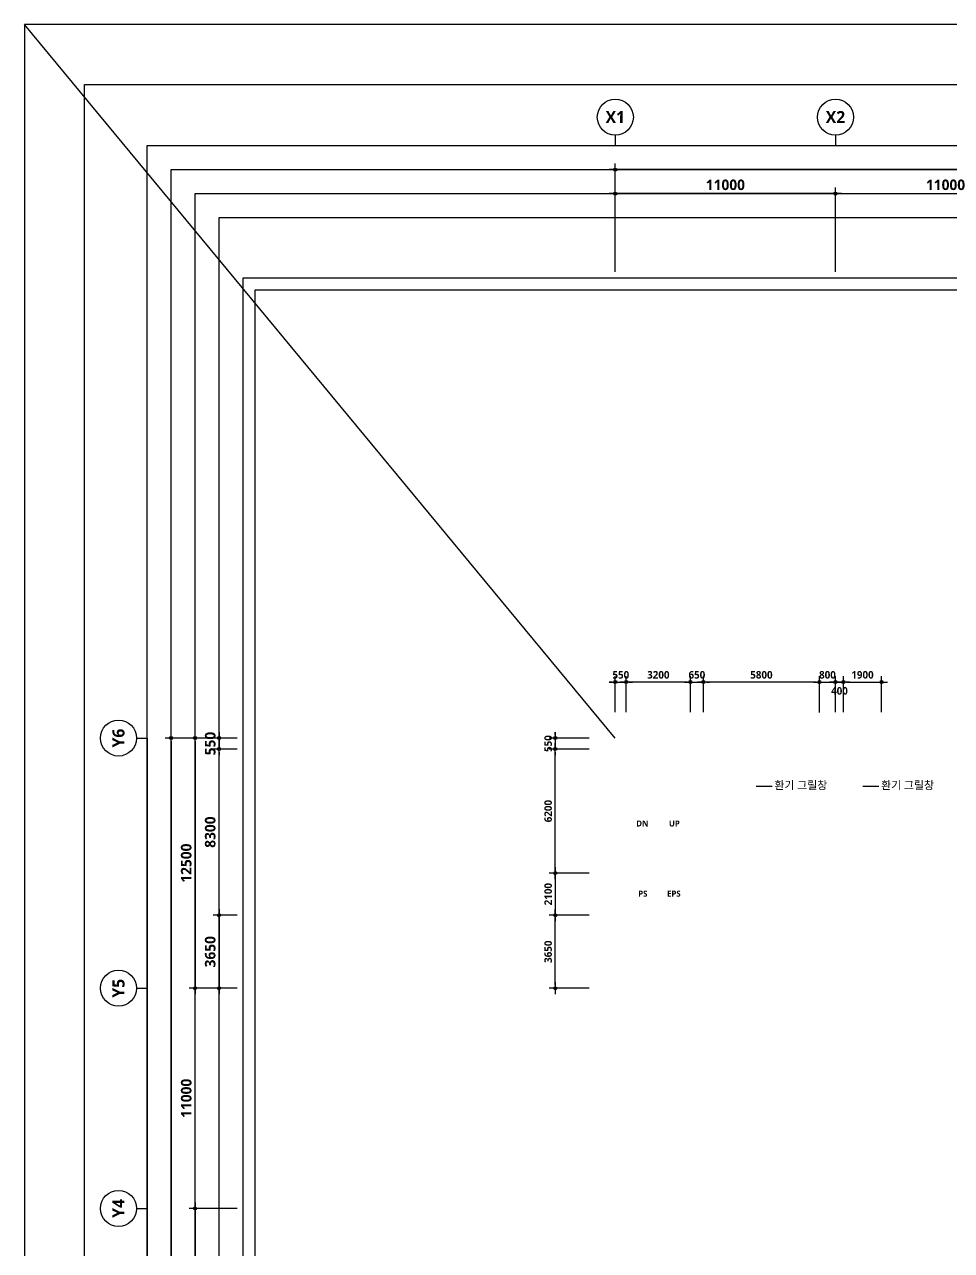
# Model space of a CAD drawing. Header units: millimetres. Extents: x -63924 to 190228206, y 0 to 456875599.
# Drawn here: x 0 to 46317, y 820748 to 882000 of the extents above; entities that cross this region are included whole.
import ezdxf
from ezdxf.enums import TextEntityAlignment as Align

# ---------------------------------------------------------------- set-up
doc = ezdxf.new("R2010")
doc.units = ezdxf.units.MM
doc.header["$LTSCALE"] = 150
doc.header["$MEASUREMENT"] = 0
doc.header["$PDSIZE"] = -10
doc.layers.get('0').update_dxf_attribs({"linetype": 'CONTINUOUS'})
doc.layers.get('Defpoints').update_dxf_attribs({"color": 153, "linetype": 'CONTINUOUS'})
for name, color, linetype in [('A-ANNO-DIM', 4, 'CONTINUOUS'), ('A-ANNO-LEAD', 4, 'CONTINUOUS'), ('A-ANNO-TEXT1', 7, 'CONTINUOUS'), ('A-ST-AXIS-BUB', 7, 'CONTINUOUS'), ('A-ST-AXIS-DIM', 7, 'CONTINUOUS')]:
    doc.layers.add(name, color=color, linetype=linetype)
for name, color, linetype, plot in [('Defpoint', 161, 'CONTINUOUS', False), ('G(그리드1)', 185, 'CONTINUOUS', False), ('G(그리드2)', 235, 'CONTINUOUS', False)]:
    doc.layers.add(name, color=color, linetype=linetype, plot=plot)
doc.styles.add('2020음성 1차', font='')
doc.styles.add('SH_대대리576', font='')
doc.styles.add('SH_진천_나눔', font='')
doc.styles.get('2020음성 1차').set_extended_font_data('NanumGothic', bold=True)
doc.styles.get('SH_대대리576').set_extended_font_data('NanumGothic', bold=True)
doc.styles.get('SH_진천_나눔').set_extended_font_data('NanumGothic', bold=True)
doc.dimstyles.new('SHP 300', dxfattribs={"dimscale": 150, "dimtxt": 3.5, "dimasz": 1, "dimexe": 2, "dimexo": 2, "dimgap": 1, "dimtad": 1, "dimdec": 0, "dimzin": 0, "dimdsep": 46, "dimtxsty": 'SH_대대리576', "dimblk": 'DIMDOT', "dimcen": 0.09, "dimclrt": 3, "dimadec": 0, "dimazin": 1, "dimtfac": 1, "dimtdec": 0, "dimtix": 1, "dimtmove": 2, "dimatfit": 0, "dimldrblk": 'DIMDOT', "dimfxl": 1, "dimtolj": 1, "dimtzin": 0, "dimarcsym": 0})
doc.dimstyles.new('SHP300내부', dxfattribs={"dimscale": 150, "dimtxt": 2.5, "dimasz": 1, "dimexe": 2, "dimexo": 2, "dimgap": 1, "dimtad": 1, "dimdec": 0, "dimzin": 0, "dimdsep": 46, "dimtxsty": 'SH_대대리576', "dimblk": 'DIMDOT', "dimcen": 0.09, "dimclrd": 256, "dimclre": 256, "dimclrt": 3, "dimadec": 0, "dimazin": 1, "dimtfac": 1, "dimtdec": 0, "dimtix": 1, "dimtmove": 2, "dimatfit": 0, "dimldrblk": 'DIMDOT', "dimfxl": 1, "dimtolj": 1, "dimtzin": 0, "dimlwd": -1, "dimlwe": -1, "dimarcsym": 0})

# ---------------------------------------------------------------- blocks, each defined once
blk = doc.blocks.new('A-ST-AXIS-BUB-1')
at = {"layer": 'A-ST-AXIS-BUB'}
blk.add_line((0, 350), (0, 0), dxfattribs=at)
blk.add_circle((0, 950), 600, dxfattribs=at)
blk = doc.blocks.new('DIMDOT')
at = {"color": 0}
blk.add_line((-2, 0), (2, 0), dxfattribs=at)
for radius in [0.5, 0.25]:
    blk.add_circle((0, 0), radius, dxfattribs=at)
blk = doc.blocks.new('*D243')
at = {"layer": 'A-ST-AXIS-DIM', "color": 0, "lineweight": -2, "transparency": 16777216}
for p, q in [((29520, 869650), (29520, 873850)), ((40370, 873550), (29670, 873550)), ((40520, 869650), (40520, 873850))]:
    blk.add_line(p, q, dxfattribs=at)
at = {"layer": 'Defpoints', "color": 0, "transparency": 16777216}
for p in [(29520, 873550), (29520, 869350), (40520, 869350)]:
    blk.add_point(p, dxfattribs=at)
at = {"layer": 'A-ST-AXIS-DIM', "color": 0, "linetype": 'ByBlock', "lineweight": -2, "transparency": 16777216, "xscale": 150, "yscale": 150, "zscale": 150, "rotation": 180}
blk.add_blockref('DIMDOT', (29520, 873550), dxfattribs=at)
at = {"layer": 'A-ST-AXIS-DIM', "color": 0, "linetype": 'ByBlock', "lineweight": -2, "transparency": 16777216, "xscale": 150, "yscale": 150, "zscale": 150}
blk.add_blockref('DIMDOT', (40520, 873550), dxfattribs=at)
at = {"layer": 'A-ST-AXIS-DIM', "color": 3, "transparency": 16777216, "insert": (35020, 873988), "char_height": 525, "attachment_point": 5, "style": 'SH_대대리576'}
blk.add_mtext('\\A1;11000', dxfattribs=at)
blk = doc.blocks.new('*D244')
at = {"layer": 'A-ST-AXIS-DIM', "color": 0, "lineweight": -2, "transparency": 16777216}
for p, q in [((40520, 869650), (40520, 873850)), ((40670, 873550), (51370, 873550)), ((51520, 869650), (51520, 873850))]:
    blk.add_line(p, q, dxfattribs=at)
at = {"layer": 'Defpoints', "color": 0, "transparency": 16777216}
for p in [(51520, 873550), (40520, 869350), (51520, 869350)]:
    blk.add_point(p, dxfattribs=at)
at = {"layer": 'A-ST-AXIS-DIM', "color": 0, "linetype": 'ByBlock', "lineweight": -2, "transparency": 16777216, "xscale": 150, "yscale": 150, "zscale": 150, "rotation": 180}
blk.add_blockref('DIMDOT', (40520, 873550), dxfattribs=at)
at = {"layer": 'A-ST-AXIS-DIM', "color": 0, "linetype": 'ByBlock', "lineweight": -2, "transparency": 16777216, "xscale": 150, "yscale": 150, "zscale": 150}
blk.add_blockref('DIMDOT', (51520, 873550), dxfattribs=at)
at = {"layer": 'A-ST-AXIS-DIM', "color": 3, "transparency": 16777216, "insert": (46020, 873988), "char_height": 525, "attachment_point": 5, "style": 'SH_대대리576'}
blk.add_mtext('\\A1;11000', dxfattribs=at)
blk = doc.blocks.new('*D1510')
at = {"layer": 'A-ST-AXIS-DIM', "color": 0, "lineweight": -2, "transparency": 16777216}
for p, q in [((10620, 822850), (8220, 822850)), ((8520, 822700), (8520, 812000)), ((10620, 811850), (8220, 811850))]:
    blk.add_line(p, q, dxfattribs=at)
at = {"layer": 'Defpoints', "color": 0, "transparency": 16777216}
for p in [(10920, 822850), (8520, 811850), (10920, 811850)]:
    blk.add_point(p, dxfattribs=at)
at = {"layer": 'A-ST-AXIS-DIM', "color": 0, "linetype": 'ByBlock', "lineweight": -2, "transparency": 16777216, "xscale": 150, "yscale": 150, "zscale": 150}
for p, rotation in [((8520, 822850), 90), ((8520, 811850), 270)]:
    blk.add_blockref('DIMDOT', p, dxfattribs=dict(at, rotation=rotation))
at = {"layer": 'A-ST-AXIS-DIM', "color": 3, "transparency": 16777216, "insert": (8082, 817350), "char_height": 525, "attachment_point": 5, "rotation": 90, "style": 'SH_대대리576'}
blk.add_mtext('\\A1;11000', dxfattribs=at)
blk = doc.blocks.new('*D1511')
at = {"layer": 'A-ST-AXIS-DIM', "color": 0, "lineweight": -2, "transparency": 16777216}
for p, q in [((10620, 833850), (8220, 833850)), ((8520, 823000), (8520, 833700)), ((10620, 822850), (8220, 822850))]:
    blk.add_line(p, q, dxfattribs=at)
at = {"layer": 'Defpoints', "color": 0, "transparency": 16777216}
for p in [(8520, 833850), (10920, 833850), (10920, 822850)]:
    blk.add_point(p, dxfattribs=at)
at = {"layer": 'A-ST-AXIS-DIM', "color": 0, "linetype": 'ByBlock', "lineweight": -2, "transparency": 16777216, "xscale": 150, "yscale": 150, "zscale": 150}
for p, rotation in [((8520, 833850), 90), ((8520, 822850), 270)]:
    blk.add_blockref('DIMDOT', p, dxfattribs=dict(at, rotation=rotation))
at = {"layer": 'A-ST-AXIS-DIM', "color": 3, "transparency": 16777216, "insert": (8082, 828350), "char_height": 525, "attachment_point": 5, "rotation": 90, "style": 'SH_대대리576'}
blk.add_mtext('\\A1;11000', dxfattribs=at)
blk = doc.blocks.new('*D1512')
at = {"layer": 'A-ST-AXIS-DIM', "color": 0, "lineweight": -2, "transparency": 16777216}
for p, q in [((10620, 846350), (8220, 846350)), ((8520, 846200), (8520, 834000)), ((10620, 833850), (8220, 833850))]:
    blk.add_line(p, q, dxfattribs=at)
at = {"layer": 'Defpoints', "color": 0, "transparency": 16777216}
for p in [(10920, 846350), (8520, 833850), (10920, 833850)]:
    blk.add_point(p, dxfattribs=at)
at = {"layer": 'A-ST-AXIS-DIM', "color": 0, "linetype": 'ByBlock', "lineweight": -2, "transparency": 16777216, "xscale": 150, "yscale": 150, "zscale": 150}
for p, rotation in [((8520, 846350), 90), ((8520, 833850), 270)]:
    blk.add_blockref('DIMDOT', p, dxfattribs=dict(at, rotation=rotation))
at = {"layer": 'A-ST-AXIS-DIM', "color": 3, "transparency": 16777216, "insert": (8081, 840100), "char_height": 525, "attachment_point": 5, "rotation": 90, "style": 'SH_대대리576'}
blk.add_mtext('\\A1;12500', dxfattribs=at)
blk = doc.blocks.new('*D1513')
at = {"layer": 'A-ST-AXIS-DIM', "color": 0, "lineweight": -2, "transparency": 16777216}
for p, q in [((10620, 846350), (7020, 846350)), ((7320, 846200), (7320, 789500)), ((10620, 789350), (7020, 789350))]:
    blk.add_line(p, q, dxfattribs=at)
at = {"layer": 'Defpoints', "color": 0, "transparency": 16777216}
for p in [(10920, 846350), (7320, 789350), (10920, 789350)]:
    blk.add_point(p, dxfattribs=at)
at = {"layer": 'A-ST-AXIS-DIM', "color": 0, "linetype": 'ByBlock', "lineweight": -2, "transparency": 16777216, "xscale": 150, "yscale": 150, "zscale": 150}
for p, rotation in [((7320, 846350), 90), ((7320, 789350), 270)]:
    blk.add_blockref('DIMDOT', p, dxfattribs=dict(at, rotation=rotation))
at = {"layer": 'A-ST-AXIS-DIM', "color": 3, "transparency": 16777216, "insert": (6881, 817850), "char_height": 525, "attachment_point": 5, "rotation": 90, "style": 'SH_대대리576'}
blk.add_mtext('\\A1;57000', dxfattribs=at)
blk = doc.blocks.new('*D1517')
at = {"layer": 'A-ST-AXIS-DIM', "color": 0, "lineweight": -2, "transparency": 16777216}
for p, q in [((10620, 845800), (9420, 845800)), ((9720, 837650), (9720, 845650)), ((10620, 837500), (9420, 837500))]:
    blk.add_line(p, q, dxfattribs=at)
at = {"layer": 'Defpoints', "color": 0, "transparency": 16777216}
for p in [(9720, 845800), (10920, 845800), (10920, 837500)]:
    blk.add_point(p, dxfattribs=at)
at = {"layer": 'A-ST-AXIS-DIM', "color": 0, "linetype": 'ByBlock', "lineweight": -2, "transparency": 16777216, "xscale": 150, "yscale": 150, "zscale": 150}
for p, rotation in [((9720, 845800), 90), ((9720, 837500), 270)]:
    blk.add_blockref('DIMDOT', p, dxfattribs=dict(at, rotation=rotation))
at = {"layer": 'A-ST-AXIS-DIM', "color": 3, "transparency": 16777216, "insert": (9280, 841650), "char_height": 525, "attachment_point": 5, "rotation": 90, "style": 'SH_대대리576'}
blk.add_mtext('\\A1;8300', dxfattribs=at)
blk = doc.blocks.new('*D1518')
at = {"layer": 'A-ST-AXIS-DIM', "color": 0, "lineweight": -2, "transparency": 16777216}
for p, q in [((9720, 846500), (9720, 846650)), ((10620, 846350), (9420, 846350)), ((9720, 846350), (9720, 845800)), ((10620, 845800), (9420, 845800)), ((9720, 845650), (9720, 845500))]:
    blk.add_line(p, q, dxfattribs=at)
at = {"layer": 'Defpoints', "color": 0, "transparency": 16777216}
for p in [(10920, 846350), (9720, 845800), (10920, 845800)]:
    blk.add_point(p, dxfattribs=at)
at = {"layer": 'A-ST-AXIS-DIM', "color": 0, "linetype": 'ByBlock', "lineweight": -2, "transparency": 16777216, "xscale": 150, "yscale": 150, "zscale": 150}
for p, rotation in [((9720, 846350), 270), ((9720, 845800), 90)]:
    blk.add_blockref('DIMDOT', p, dxfattribs=dict(at, rotation=rotation))
at = {"layer": 'A-ST-AXIS-DIM', "color": 3, "transparency": 16777216, "insert": (9281, 846075), "char_height": 525, "attachment_point": 5, "rotation": 90, "style": 'SH_대대리576'}
blk.add_mtext('\\A1;550', dxfattribs=at)
blk = doc.blocks.new('*D1519')
at = {"layer": 'A-ST-AXIS-DIM', "color": 0, "lineweight": -2, "transparency": 16777216}
for p, q in [((10620, 837500), (9420, 837500)), ((9720, 837350), (9720, 834000)), ((10620, 833850), (9420, 833850))]:
    blk.add_line(p, q, dxfattribs=at)
at = {"layer": 'Defpoints', "color": 0, "transparency": 16777216}
for p in [(10920, 837500), (9720, 833850), (10920, 833850)]:
    blk.add_point(p, dxfattribs=at)
at = {"layer": 'A-ST-AXIS-DIM', "color": 0, "linetype": 'ByBlock', "lineweight": -2, "transparency": 16777216, "xscale": 150, "yscale": 150, "zscale": 150}
for p, rotation in [((9720, 837500), 90), ((9720, 833850), 270)]:
    blk.add_blockref('DIMDOT', p, dxfattribs=dict(at, rotation=rotation))
at = {"layer": 'A-ST-AXIS-DIM', "color": 3, "transparency": 16777216, "insert": (9280, 835675), "char_height": 525, "attachment_point": 5, "rotation": 90, "style": 'SH_대대리576'}
blk.add_mtext('\\A1;3650', dxfattribs=at)
blk = doc.blocks.new('*D1589')
at = {"layer": 'A-ANNO-DIM', "transparency": 16777216}
for p, q in [((28220, 845800), (26220, 845800)), ((26520, 839750), (26520, 845650)), ((28220, 839600), (26220, 839600))]:
    blk.add_line(p, q, dxfattribs=at)
at = {"layer": 'Defpoints', "color": 0, "transparency": 16777216}
for p in [(26520, 845800), (28520, 845800), (28520, 839600)]:
    blk.add_point(p, dxfattribs=at)
at = {"layer": 'A-ANNO-DIM', "linetype": 'ByBlock', "transparency": 16777216, "xscale": 150, "yscale": 150, "zscale": 150}
for p, rotation in [((26520, 845800), 89.99999999999997), ((26520, 839600), 269.9999999999999)]:
    blk.add_blockref('DIMDOT', p, dxfattribs=dict(at, rotation=rotation))
at = {"layer": 'A-ANNO-DIM', "color": 3, "transparency": 16777216, "insert": (26163, 842700), "char_height": 375, "attachment_point": 5, "rotation": 90, "style": 'SH_대대리576'}
blk.add_mtext('\\A1;6200', dxfattribs=at)
blk = doc.blocks.new('*D1590')
at = {"layer": 'A-ANNO-DIM', "transparency": 16777216}
for p, q in [((26520, 846500), (26520, 846650)), ((28220, 846350), (26220, 846350)), ((26520, 846350), (26520, 845800)), ((28220, 845800), (26220, 845800)), ((26520, 845650), (26520, 845500))]:
    blk.add_line(p, q, dxfattribs=at)
at = {"layer": 'Defpoints', "color": 0, "transparency": 16777216}
for p in [(28520, 846350), (26520, 845800), (28520, 845800)]:
    blk.add_point(p, dxfattribs=at)
at = {"layer": 'A-ANNO-DIM', "linetype": 'ByBlock', "transparency": 16777216, "xscale": 150, "yscale": 150, "zscale": 150}
for p, rotation in [((26520, 846350), 270), ((26520, 845800), 90)]:
    blk.add_blockref('DIMDOT', p, dxfattribs=dict(at, rotation=rotation))
at = {"layer": 'A-ANNO-DIM', "color": 3, "transparency": 16777216, "insert": (26164, 846075), "char_height": 375, "attachment_point": 5, "rotation": 90, "style": 'SH_대대리576'}
blk.add_mtext('\\A1;550', dxfattribs=at)
blk = doc.blocks.new('*D1591')
at = {"layer": 'A-ANNO-DIM', "transparency": 16777216}
for p, q in [((28220, 839600), (26220, 839600)), ((26520, 839450), (26520, 837650)), ((28220, 837500), (26220, 837500))]:
    blk.add_line(p, q, dxfattribs=at)
at = {"layer": 'Defpoints', "color": 0, "transparency": 16777216}
for p in [(28520, 839600), (26520, 837500), (28520, 837500)]:
    blk.add_point(p, dxfattribs=at)
at = {"layer": 'A-ANNO-DIM', "linetype": 'ByBlock', "transparency": 16777216, "xscale": 150, "yscale": 150, "zscale": 150}
for p, rotation in [((26520, 839600), 90), ((26520, 837500), 270)]:
    blk.add_blockref('DIMDOT', p, dxfattribs=dict(at, rotation=rotation))
at = {"layer": 'A-ANNO-DIM', "color": 3, "transparency": 16777216, "insert": (26164, 838550), "char_height": 375, "attachment_point": 5, "rotation": 90, "style": 'SH_대대리576'}
blk.add_mtext('\\A1;2100', dxfattribs=at)
blk = doc.blocks.new('*D1592')
at = {"layer": 'A-ANNO-DIM', "transparency": 16777216}
for p, q in [((28220, 837500), (26220, 837500)), ((26520, 834000), (26520, 837350)), ((28220, 833850), (26220, 833850))]:
    blk.add_line(p, q, dxfattribs=at)
at = {"layer": 'Defpoints', "color": 0, "transparency": 16777216}
for p in [(26520, 837500), (28520, 837500), (28520, 833850)]:
    blk.add_point(p, dxfattribs=at)
at = {"layer": 'A-ANNO-DIM', "linetype": 'ByBlock', "transparency": 16777216, "xscale": 150, "yscale": 150, "zscale": 150}
for p, rotation in [((26520, 837500), 89.99999999999994), ((26520, 833850), 269.9999999999999)]:
    blk.add_blockref('DIMDOT', p, dxfattribs=dict(at, rotation=rotation))
at = {"layer": 'A-ANNO-DIM', "color": 3, "transparency": 16777216, "insert": (26163, 835675), "char_height": 375, "attachment_point": 5, "rotation": 90, "style": 'SH_대대리576'}
blk.add_mtext('\\A1;3650', dxfattribs=at)
blk = doc.blocks.new('*D1593')
at = {"layer": 'A-ANNO-DIM', "transparency": 16777216}
for p, q in [((29370, 849150), (29220, 849150)), ((29520, 847650), (29520, 849450)), ((29520, 849150), (30070, 849150)), ((30070, 847650), (30070, 849450)), ((30220, 849150), (30370, 849150))]:
    blk.add_line(p, q, dxfattribs=at)
at = {"layer": 'Defpoints', "color": 0, "transparency": 16777216}
for p in [(30070, 849150), (29520, 847350), (30070, 847350)]:
    blk.add_point(p, dxfattribs=at)
at = {"layer": 'A-ANNO-DIM', "linetype": 'ByBlock', "transparency": 16777216, "xscale": 150, "yscale": 150, "zscale": 150}
blk.add_blockref('DIMDOT', (29520, 849150), dxfattribs=at)
at = {"layer": 'A-ANNO-DIM', "linetype": 'ByBlock', "transparency": 16777216, "xscale": 150, "yscale": 150, "zscale": 150, "rotation": 180}
blk.add_blockref('DIMDOT', (30070, 849150), dxfattribs=at)
at = {"layer": 'A-ANNO-DIM', "color": 3, "transparency": 16777216, "insert": (29795, 849506), "char_height": 375, "attachment_point": 5, "style": 'SH_대대리576'}
blk.add_mtext('\\A1;550', dxfattribs=at)
blk = doc.blocks.new('*D1594')
at = {"layer": 'A-ANNO-DIM', "transparency": 16777216}
for p, q in [((30070, 847650), (30070, 849450)), ((33120, 849150), (30220, 849150)), ((33270, 847650), (33270, 849450))]:
    blk.add_line(p, q, dxfattribs=at)
at = {"layer": 'Defpoints', "color": 0, "transparency": 16777216}
for p in [(30070, 849150), (30070, 847350), (33270, 847350)]:
    blk.add_point(p, dxfattribs=at)
at = {"layer": 'A-ANNO-DIM', "linetype": 'ByBlock', "transparency": 16777216, "xscale": 150, "yscale": 150, "zscale": 150, "rotation": 180}
blk.add_blockref('DIMDOT', (30070, 849150), dxfattribs=at)
at = {"layer": 'A-ANNO-DIM', "linetype": 'ByBlock', "transparency": 16777216, "xscale": 150, "yscale": 150, "zscale": 150}
blk.add_blockref('DIMDOT', (33270, 849150), dxfattribs=at)
at = {"layer": 'A-ANNO-DIM', "color": 3, "transparency": 16777216, "insert": (31670, 849507), "char_height": 375, "attachment_point": 5, "style": 'SH_대대리576'}
blk.add_mtext('\\A1;3200', dxfattribs=at)
blk = doc.blocks.new('*D1595')
at = {"layer": 'A-ANNO-DIM', "transparency": 16777216}
for p, q in [((33120, 849150), (32970, 849150)), ((33270, 847650), (33270, 849450)), ((33270, 849150), (33920, 849150)), ((33920, 847650), (33920, 849450)), ((34070, 849150), (34220, 849150))]:
    blk.add_line(p, q, dxfattribs=at)
at = {"layer": 'Defpoints', "color": 0, "transparency": 16777216}
for p in [(33920, 849150), (33270, 847350), (33920, 847350)]:
    blk.add_point(p, dxfattribs=at)
at = {"layer": 'A-ANNO-DIM', "linetype": 'ByBlock', "transparency": 16777216, "xscale": 150, "yscale": 150, "zscale": 150}
blk.add_blockref('DIMDOT', (33270, 849150), dxfattribs=at)
at = {"layer": 'A-ANNO-DIM', "linetype": 'ByBlock', "transparency": 16777216, "xscale": 150, "yscale": 150, "zscale": 150, "rotation": 180}
blk.add_blockref('DIMDOT', (33920, 849150), dxfattribs=at)
at = {"layer": 'A-ANNO-DIM', "color": 3, "transparency": 16777216, "insert": (33595, 849507), "char_height": 375, "attachment_point": 5, "style": 'SH_대대리576'}
blk.add_mtext('\\A1;650', dxfattribs=at)
blk = doc.blocks.new('*D2355')
at = {"layer": 'A-ANNO-DIM', "transparency": 16777216}
for p, q in [((33920, 847650), (33920, 849450)), ((39570, 849150), (34070, 849150)), ((39720, 847629), (39720, 849450))]:
    blk.add_line(p, q, dxfattribs=at)
at = {"layer": 'Defpoints', "color": 0, "transparency": 16777216}
for p in [(33920, 849150), (33920, 847350), (39720, 847329)]:
    blk.add_point(p, dxfattribs=at)
at = {"layer": 'A-ANNO-DIM', "linetype": 'ByBlock', "transparency": 16777216, "xscale": 150, "yscale": 150, "zscale": 150, "rotation": 180}
blk.add_blockref('DIMDOT', (33920, 849150), dxfattribs=at)
at = {"layer": 'A-ANNO-DIM', "linetype": 'ByBlock', "transparency": 16777216, "xscale": 150, "yscale": 150, "zscale": 150}
blk.add_blockref('DIMDOT', (39720, 849150), dxfattribs=at)
at = {"layer": 'A-ANNO-DIM', "color": 3, "transparency": 16777216, "insert": (36820, 849507), "char_height": 375, "attachment_point": 5, "style": 'SH_대대리576'}
blk.add_mtext('\\A1;5800', dxfattribs=at)
blk = doc.blocks.new('*D2356')
at = {"layer": 'A-ANNO-DIM', "transparency": 16777216}
for p, q in [((39570, 849150), (39420, 849150)), ((39720, 847629), (39720, 849450)), ((39720, 849150), (40520, 849150)), ((40520, 847650), (40520, 849450)), ((40670, 849150), (40820, 849150))]:
    blk.add_line(p, q, dxfattribs=at)
at = {"layer": 'Defpoints', "color": 0, "transparency": 16777216}
for p in [(40520, 849150), (39720, 847329), (40520, 847350)]:
    blk.add_point(p, dxfattribs=at)
at = {"layer": 'A-ANNO-DIM', "linetype": 'ByBlock', "transparency": 16777216, "xscale": 150, "yscale": 150, "zscale": 150}
blk.add_blockref('DIMDOT', (39720, 849150), dxfattribs=at)
at = {"layer": 'A-ANNO-DIM', "linetype": 'ByBlock', "transparency": 16777216, "xscale": 150, "yscale": 150, "zscale": 150, "rotation": 180}
blk.add_blockref('DIMDOT', (40520, 849150), dxfattribs=at)
at = {"layer": 'A-ANNO-DIM', "color": 3, "transparency": 16777216, "insert": (40120, 849507), "char_height": 375, "attachment_point": 5, "style": 'SH_대대리576'}
blk.add_mtext('\\A1;800', dxfattribs=at)
blk = doc.blocks.new('*D2357')
at = {"layer": 'A-ANNO-DIM', "transparency": 16777216}
for p, q in [((40370, 849150), (40220, 849150)), ((40520, 847650), (40520, 849450)), ((40920, 849150), (40520, 849150)), ((40920, 847650), (40920, 849450)), ((41070, 849150), (41220, 849150))]:
    blk.add_line(p, q, dxfattribs=at)
at = {"layer": 'Defpoints', "color": 0, "transparency": 16777216}
for p in [(40520, 849150), (40520, 847350), (40920, 847350)]:
    blk.add_point(p, dxfattribs=at)
at = {"layer": 'A-ANNO-DIM', "linetype": 'ByBlock', "transparency": 16777216, "xscale": 150, "yscale": 150, "zscale": 150}
blk.add_blockref('DIMDOT', (40520, 849150), dxfattribs=at)
at = {"layer": 'A-ANNO-DIM', "linetype": 'ByBlock', "transparency": 16777216, "xscale": 150, "yscale": 150, "zscale": 150, "rotation": 180}
blk.add_blockref('DIMDOT', (40920, 849150), dxfattribs=at)
at = {"layer": 'A-ANNO-DIM', "color": 3, "transparency": 16777216, "insert": (40720, 848706), "char_height": 375, "attachment_point": 5, "style": 'SH_대대리576'}
blk.add_mtext('\\A1;400', dxfattribs=at)
blk = doc.blocks.new('*D2358')
at = {"layer": 'A-ANNO-DIM', "transparency": 16777216}
for p, q in [((40920, 847650), (40920, 849450)), ((41070, 849150), (42670, 849150)), ((42820, 847650), (42820, 849450))]:
    blk.add_line(p, q, dxfattribs=at)
at = {"layer": 'Defpoints', "color": 0, "transparency": 16777216}
for p in [(42820, 849150), (40920, 847350), (42820, 847350)]:
    blk.add_point(p, dxfattribs=at)
at = {"layer": 'A-ANNO-DIM', "linetype": 'ByBlock', "transparency": 16777216, "xscale": 150, "yscale": 150, "zscale": 150, "rotation": 180}
blk.add_blockref('DIMDOT', (40920, 849150), dxfattribs=at)
at = {"layer": 'A-ANNO-DIM', "linetype": 'ByBlock', "transparency": 16777216, "xscale": 150, "yscale": 150, "zscale": 150}
blk.add_blockref('DIMDOT', (42820, 849150), dxfattribs=at)
at = {"layer": 'A-ANNO-DIM', "color": 3, "transparency": 16777216, "insert": (41870, 849507), "char_height": 375, "attachment_point": 5, "style": 'SH_대대리576'}
blk.add_mtext('\\A1;1900', dxfattribs=at)

msp = doc.modelspace()

# ---------------------------------------------------------------- linework, layer by layer
msp.add_line((6120, 846350), (6120, 789350))
at = {"layer": 'A-ANNO-LEAD'}
for points in [[(36551.4, 846817.9, 0, 83.3, 0), (36551.4, 846567.9, 0, 0, 0), (36551.4, 843954.2, 0, 0, 0)], [(41884.7, 846817.9, 0, 83.3, 0), (41884.7, 846567.9, 0, 0, 0), (41884.7, 843954.2, 0, 0, 0)]]:
    msp.add_lwpolyline(points, format="xyseb", dxfattribs=at)
for points in [[(36551.4, 843954.2), (37351.4, 843954.2)], [(41884.7, 843954.2), (42684.7, 843954.2)]]:
    msp.add_lwpolyline(points, dxfattribs=at)
at = {"layer": 'A-ST-AXIS-DIM'}
for p, q in [((29520, 869650), (29520, 875050)), ((81314.3, 874750), (29520, 874750))]:
    msp.add_line(p, q, dxfattribs=at)
at = {"layer": 'Defpoint'}
msp.add_line((29520, 846350), (0, 882000), dxfattribs=at)
for points in [[(0, 756000), (89100, 756000), (89100, 882000), (0, 882000)], [(3000, 879000), (86100, 879000), (86100, 772500), (3000, 772500)]]:
    msp.add_lwpolyline(points, close=True, dxfattribs=at)
at = {"layer": 'G(그리드1)'}
for points in [[(6120, 875950), (84920, 875950), (84920, 774550), (6120, 774550)], [(7320, 874750), (83720, 874750), (83720, 776750), (7320, 776750)], [(8520, 873550), (82520, 873550), (82520, 777950), (8520, 777950)], [(9720, 872350), (81320, 872350), (81320, 779150), (9720, 779150)], [(10920, 869350), (80120, 869350), (80120, 782150), (10920, 782150)]]:
    msp.add_lwpolyline(points, close=True, dxfattribs=at)
at = {"layer": 'G(그리드2)'}
msp.add_lwpolyline([(11520, 868750), (79520, 868750), (79520, 782750), (11520, 782750)], close=True, dxfattribs=at)

# ---------------------------------------------------------------- block references
at = {"layer": 'A-ST-AXIS-BUB', "xscale": 1.5, "yscale": 1.5, "zscale": 1.5}
for p in [(29520, 875950), (40520, 875950)]:
    msp.add_blockref('A-ST-AXIS-BUB-1', p, dxfattribs=at)
at = {"layer": 'A-ST-AXIS-BUB', "xscale": 1.5, "yscale": 1.5, "zscale": 1.5, "rotation": 90}
for p in [(6120, 846350), (6120, 833850), (6120, 822850)]:
    msp.add_blockref('A-ST-AXIS-BUB-1', p, dxfattribs=at)
at = {"layer": 'A-ST-AXIS-DIM', "xscale": 150, "yscale": 150, "zscale": 150, "rotation": 180}
msp.add_blockref('DIMDOT', (29520, 874750), dxfattribs=at)

# ---------------------------------------------------------------- texts
at = {"layer": 'A-ANNO-TEXT1'}
for s, height, style, p in [('X1', 600, 'SH_대대리576', (29520, 877375)), ('X2', 600, 'SH_대대리576', (40520, 877375)), ('DN', 300, 'SH_진천_나눔', (30870, 842080)), ('UP', 300, 'SH_진천_나눔', (32470, 842080))]:
    msp.add_text(s, height=height, dxfattribs=dict(at, style=style)).set_placement(p, align=Align.MIDDLE_CENTER)
at = {"layer": 'A-ANNO-TEXT1', "style": 'SH_대대리576'}
for s, p in [('Y6', (4695, 846350)), ('Y5', (4695, 833850)), ('Y4', (4695, 822850))]:
    msp.add_text(s, height=600, rotation=90, dxfattribs=at).set_placement(p, align=Align.MIDDLE_CENTER)
at = {"layer": 'A-ANNO-TEXT1', "style": '2020음성 1차'}
for p in [(37466, 843992.1), (42799.4, 843992.1)]:
    msp.add_text('환기 그릴창', height=400, dxfattribs=at).set_placement(p, align=Align.MIDDLE_LEFT)
at = {"layer": 'A-ANNO-TEXT1', "style": 'SH_진천_나눔'}
for s, p in [('PS', (30895, 838575)), ('EPS', (32445, 838575))]:
    msp.add_text(s, height=300, dxfattribs=at).set_placement(p, align=Align.MIDDLE)

# ---------------------------------------------------------------- dimensions: what is measured, and where the dimension line sits
at = {"layer": 'A-ANNO-DIM'}
for base, p1, p2, angle, picture, middle in [((30070, 849150), (29520, 847350), (30070, 847350), 180, '*D1593', (29795, 849506.1)), ((30070, 849150), (33270, 847350), (30070, 847350), 0, '*D1594', (31670, 849506.9)), ((33920, 849150), (33270, 847350), (33920, 847350), 180, '*D1595', (33595, 849506.9)), ((33920, 849150), (39720, 847329.2), (33920, 847350), 0, '*D2355', (36820, 849506.9)), ((40520, 849150), (39720, 847329.2), (40520, 847350), 180, '*D2356', (40120, 849506.9)), ((42820, 849150), (40920, 847350), (42820, 847350), 180, '*D2358', (41870, 849506.9)), ((26520, 845800), (28520, 846350), (28520, 845800), 90, '*D1590', (26163.9, 846075)), ((26520, 845800), (28520, 839600), (28520, 845800), 270, '*D1589', (26163.1, 842700)), ((26520, 837500), (28520, 839600), (28520, 837500), 90, '*D1591', (26163.9, 838550)), ((26520, 837500), (28520, 833850), (28520, 837500), 270, '*D1592', (26163.1, 835675))]:
    dim = msp.add_linear_dim(base=base, p1=p1, p2=p2, angle=angle, dimstyle='SHP300내부', dxfattribs=at)
    dim.commit()
    dim.dimension.update_dxf_attribs({"geometry": picture, "text_midpoint": middle})
dim = msp.add_linear_dim(base=(40520, 849150), p1=(40920, 847350), p2=(40520, 847350), angle=0, dimstyle='SHP300내부', dxfattribs=at)
dim.commit()
dim.dimension.update_dxf_attribs({"geometry": '*D2357', "text_midpoint": (40720, 848705.6), "dimtype": 160})
at = {"layer": 'A-ST-AXIS-DIM'}
dim = msp.add_linear_dim(base=(29520, 873550), p1=(40520, 869350), p2=(29520, 869350), dimstyle='SHP 300', override={"dimtxsty": 'SH_대대리576', "dimldrblk": 'DIMDOT'}, dxfattribs=at)
dim.commit()
dim.dimension.update_dxf_attribs({"geometry": '*D243', "text_midpoint": (35020, 873987.9)})
for base, p1, p2, angle, picture, middle in [((51520, 873550), (40520, 869350), (51520, 869350), 180, '*D244', (46020, 873987.9)), ((7320, 789350), (10920, 846350), (10920, 789350), 90, '*D1513', (6881.4, 817850)), ((8520, 833850), (10920, 846350), (10920, 833850), 90, '*D1512', (8080.7, 840100)), ((9720, 845800), (10920, 846350), (10920, 845800), 90, '*D1518', (9281.4, 846075)), ((9720, 845800), (10920, 837500), (10920, 845800), 270, '*D1517', (9280.3, 841650)), ((9720, 833850), (10920, 837500), (10920, 833850), 90, '*D1519', (9280.3, 835675)), ((8520, 833850), (10920, 822850), (10920, 833850), 270, '*D1511', (8082.1, 828350)), ((8520, 811850), (10920, 822850), (10920, 811850), 90, '*D1510', (8082.1, 817350))]:
    dim = msp.add_linear_dim(base=base, p1=p1, p2=p2, angle=angle, dimstyle='SHP 300', override={"dimtxsty": 'SH_대대리576', "dimldrblk": 'DIMDOT'}, dxfattribs=at)
    dim.commit()
    dim.dimension.update_dxf_attribs({"geometry": picture, "text_midpoint": middle})

doc.saveas('drawing.dxf')
